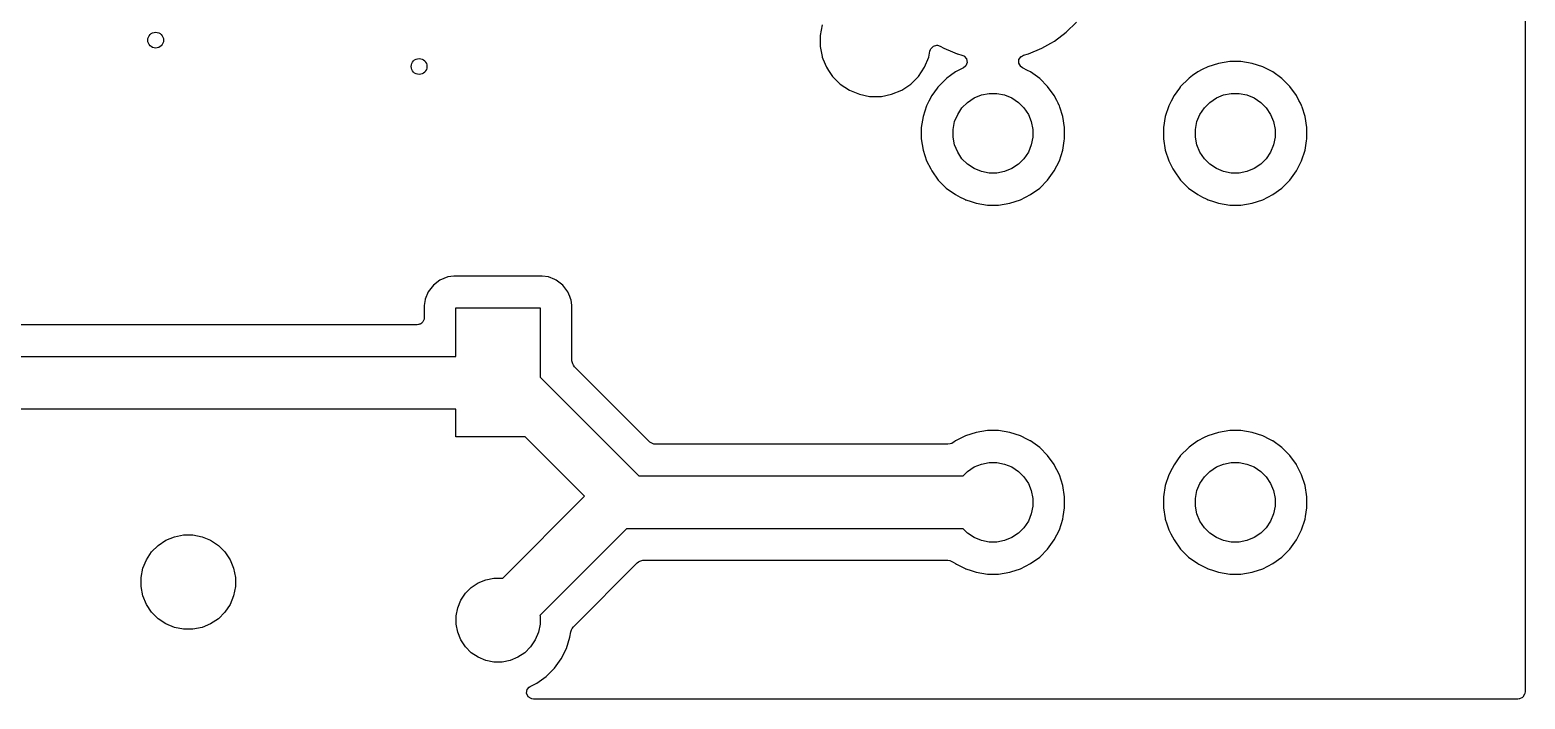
# Model space of a CAD drawing. Header units: inches. Extents: x 1.32 to 5.22, y -7.01 to -1.14.
# Drawn here: x 4.099 to 5.217, y -7.008 to -6.508 of the extents above; entities that cross this region are included whole.
import ezdxf

# ---------------------------------------------------------------- set-up
doc = ezdxf.new("R2010")
doc.units = ezdxf.units.IN
doc.header["$MEASUREMENT"] = 0
doc.layers.add('F.Cu', color=13, linetype='CONTINUOUS', true_color=0xc83434)

msp = doc.modelspace()

# ---------------------------------------------------------------- linework, layer by layer
at = {"layer": 'F.Cu', "linetype": 'CONTINUOUS'}
for p, q in [((5.2165, -5.802), (5.2165, -7.0023)), ((4.6912, -6.5043), (4.6896, -6.5123)), ((4.8734, -6.5098), (4.8811, -6.5022)), ((4.6896, -6.5123), (4.6896, -6.5123)), ((4.6896, -6.5123), (4.6896, -6.5205)), ((4.8648, -6.5164), (4.8734, -6.5098)), ((4.6896, -6.5205), (4.6896, -6.5205)), ((4.6896, -6.5205), (4.6896, -6.5205)), ((4.6896, -6.5205), (4.6911, -6.5279)), ((4.7708, -6.5285), (4.7716, -6.524)), ((4.7716, -6.524), (4.7721, -6.5227)), ((4.7721, -6.5227), (4.7724, -6.5222)), ((4.7724, -6.5222), (4.7743, -6.5202)), ((4.7743, -6.5202), (4.7769, -6.5196)), ((4.7769, -6.5196), (4.7772, -6.5196)), ((4.7772, -6.5196), (4.7794, -6.5203)), ((4.7794, -6.5203), (4.7821, -6.5218)), ((4.7821, -6.5218), (4.7821, -6.5218)), ((4.7821, -6.5218), (4.7821, -6.5218)), ((4.7821, -6.5218), (4.7885, -6.5245)), ((4.7885, -6.5245), (4.7885, -6.5245)), ((4.7885, -6.5245), (4.792, -6.5259)), ((4.792, -6.5259), (4.7921, -6.526)), ((4.7921, -6.526), (4.7921, -6.526)), ((4.7921, -6.526), (4.7922, -6.526)), ((4.7922, -6.526), (4.7923, -6.526)), ((4.7923, -6.526), (4.7956, -6.5269)), ((4.8417, -6.527), (4.8454, -6.526)), ((4.8454, -6.526), (4.8554, -6.5218)), ((4.8554, -6.5218), (4.8621, -6.518)), ((4.8621, -6.518), (4.8648, -6.5164)), ((4.8648, -6.5164), (4.8648, -6.5164)), ((4.8648, -6.5164), (4.8648, -6.5164)), ((4.6911, -6.5279), (4.6912, -6.5285)), ((4.6912, -6.5285), (4.6912, -6.5285)), ((4.6912, -6.5285), (4.6917, -6.5297)), ((4.6917, -6.5297), (4.6943, -6.536)), ((4.6943, -6.536), (4.6951, -6.5372)), ((4.6951, -6.5372), (4.6959, -6.5383)), ((4.7631, -6.5428), (4.7676, -6.536)), ((4.7676, -6.536), (4.7708, -6.5285)), ((4.7968, -6.5364), (4.7907, -6.5395)), ((4.7956, -6.5269), (4.7969, -6.5275)), ((4.7983, -6.5352), (4.7968, -6.5364)), ((4.7969, -6.5275), (4.7973, -6.5277)), ((4.7973, -6.5277), (4.7991, -6.5297)), ((4.7985, -6.535), (4.7983, -6.5352)), ((4.7996, -6.5324), (4.7985, -6.535)), ((4.7991, -6.5297), (4.7996, -6.5324)), ((4.8381, -6.533), (4.8382, -6.5303)), ((4.8395, -6.5354), (4.8381, -6.533)), ((4.8382, -6.5303), (4.8398, -6.528)), ((4.8398, -6.5357), (4.8395, -6.5354)), ((4.8398, -6.528), (4.84, -6.5279)), ((4.8409, -6.5365), (4.8398, -6.5357)), ((4.84, -6.5279), (4.8417, -6.527)), ((4.8445, -6.5383), (4.8409, -6.5365)), ((4.9752, -6.5377), (4.9718, -6.5395)), ((4.9793, -6.5357), (4.9752, -6.5377)), ((4.9873, -6.5331), (4.9793, -6.5357)), ((4.9957, -6.5317), (4.9873, -6.5331)), ((4.9873, -6.5331), (4.9873, -6.5331)), ((5.0041, -6.5317), (4.9957, -6.5317)), ((4.9957, -6.5317), (4.9957, -6.5317)), ((4.9957, -6.5317), (4.9957, -6.5317)), ((5.0124, -6.5331), (5.0041, -6.5317)), ((5.0041, -6.5317), (5.0041, -6.5317)), ((5.0041, -6.5317), (5.0041, -6.5317)), ((5.0204, -6.5357), (5.0124, -6.5331)), ((5.0124, -6.5331), (5.0124, -6.5331)), ((5.0124, -6.5331), (5.0124, -6.5331)), ((5.028, -6.5395), (5.0204, -6.5357)), ((4.6959, -6.5383), (4.6959, -6.5383)), ((4.6959, -6.5383), (4.6959, -6.5383)), ((4.6959, -6.5383), (4.6989, -6.5428)), ((4.6989, -6.5428), (4.7046, -6.5485)), ((4.7046, -6.5485), (4.7046, -6.5485)), ((4.7046, -6.5485), (4.7046, -6.5485)), ((4.7046, -6.5485), (4.7046, -6.5485)), ((4.7046, -6.5485), (4.7046, -6.5485)), ((4.7046, -6.5485), (4.7046, -6.5485)), ((4.7046, -6.5485), (4.7046, -6.5485)), ((4.7046, -6.5485), (4.7046, -6.5485)), ((4.7046, -6.5485), (4.7114, -6.5531)), ((4.7506, -6.5531), (4.7573, -6.5485)), ((4.7573, -6.5485), (4.7631, -6.5428)), ((4.7841, -6.5443), (4.7777, -6.5506)), ((4.7844, -6.5441), (4.7841, -6.5443)), ((4.7869, -6.5422), (4.7844, -6.5441)), ((4.7907, -6.5395), (4.7869, -6.5422)), ((4.7907, -6.5395), (4.7907, -6.5395)), ((4.7907, -6.5395), (4.7907, -6.5395)), ((4.7907, -6.5395), (4.7907, -6.5395)), ((4.7907, -6.5395), (4.7907, -6.5395)), ((4.8469, -6.5395), (4.8445, -6.5383)), ((4.8445, -6.5383), (4.8445, -6.5383)), ((4.8537, -6.5445), (4.8469, -6.5395)), ((4.8596, -6.5504), (4.8537, -6.5445)), ((4.9652, -6.5443), (4.9588, -6.5506)), ((4.9655, -6.5441), (4.9652, -6.5443)), ((4.968, -6.5422), (4.9655, -6.5441)), ((4.9718, -6.5395), (4.968, -6.5422)), ((4.9718, -6.5395), (4.9718, -6.5395)), ((5.0348, -6.5445), (5.028, -6.5395)), ((5.0407, -6.5504), (5.0348, -6.5445)), ((4.7114, -6.5531), (4.7189, -6.5562)), ((4.7189, -6.5562), (4.7264, -6.5577)), ((4.7264, -6.5577), (4.7268, -6.5577)), ((4.7268, -6.5577), (4.7269, -6.5578)), ((4.7269, -6.5578), (4.7269, -6.5578)), ((4.7269, -6.5578), (4.7351, -6.5578)), ((4.7351, -6.5578), (4.7352, -6.5578)), ((4.7352, -6.5578), (4.7355, -6.5577)), ((4.7355, -6.5577), (4.743, -6.5562)), ((4.743, -6.5562), (4.7506, -6.5531)), ((4.773, -6.5572), (4.7708, -6.5614)), ((4.777, -6.5516), (4.773, -6.5572)), ((4.7776, -6.5509), (4.777, -6.5516)), ((4.777, -6.5516), (4.777, -6.5516)), ((4.7777, -6.5506), (4.7776, -6.5509)), ((4.7998, -6.5622), (4.8047, -6.5589)), ((4.8047, -6.5589), (4.8101, -6.5567)), ((4.8101, -6.5567), (4.8158, -6.5555)), ((4.8158, -6.5555), (4.8217, -6.5555)), ((4.8217, -6.5555), (4.8275, -6.5567)), ((4.8275, -6.5567), (4.8329, -6.5589)), ((4.8329, -6.5589), (4.8378, -6.5622)), ((4.8646, -6.5572), (4.8596, -6.5504)), ((4.8664, -6.5608), (4.8646, -6.5572)), ((4.9541, -6.5572), (4.9519, -6.5614)), ((4.9581, -6.5516), (4.9541, -6.5572)), ((4.9587, -6.5509), (4.9581, -6.5516)), ((4.9581, -6.5516), (4.9581, -6.5516)), ((4.9588, -6.5506), (4.9587, -6.5509)), ((4.9809, -6.5622), (4.9858, -6.5589)), ((4.9858, -6.5589), (4.9912, -6.5567)), ((4.9912, -6.5567), (4.9969, -6.5555)), ((4.9969, -6.5555), (5.0028, -6.5555)), ((5.0028, -6.5555), (5.0086, -6.5567)), ((5.0086, -6.5567), (5.014, -6.5589)), ((5.014, -6.5589), (5.0189, -6.5622)), ((5.0457, -6.5572), (5.0407, -6.5504)), ((5.0475, -6.5608), (5.0457, -6.5572)), ((4.7691, -6.5647), (4.7665, -6.5728)), ((4.7708, -6.5614), (4.7691, -6.5647)), ((4.7691, -6.5647), (4.7691, -6.5647)), ((4.7691, -6.5647), (4.7691, -6.5647)), ((4.7901, -6.5766), (4.7924, -6.5712)), ((4.7924, -6.5712), (4.7956, -6.5663)), ((4.7956, -6.5663), (4.7998, -6.5622)), ((4.8378, -6.5622), (4.8419, -6.5663)), ((4.8419, -6.5663), (4.8452, -6.5712)), ((4.8452, -6.5712), (4.8474, -6.5766)), ((4.8675, -6.5629), (4.8664, -6.5608)), ((4.8683, -6.5645), (4.8675, -6.5629)), ((4.8683, -6.5646), (4.8683, -6.5645)), ((4.8684, -6.5647), (4.8683, -6.5646)), ((4.8684, -6.5648), (4.8684, -6.5647)), ((4.8685, -6.5649), (4.8684, -6.5648)), ((4.8687, -6.5657), (4.8685, -6.5649)), ((4.871, -6.5728), (4.8687, -6.5657)), ((4.9502, -6.5647), (4.9476, -6.5728)), ((4.9519, -6.5614), (4.9502, -6.5647)), ((4.9502, -6.5647), (4.9502, -6.5647)), ((4.9502, -6.5647), (4.9502, -6.5647)), ((4.9712, -6.5766), (4.9735, -6.5712)), ((4.9735, -6.5712), (4.9768, -6.5663)), ((4.9768, -6.5663), (4.9809, -6.5622)), ((5.0189, -6.5622), (5.023, -6.5663)), ((5.023, -6.5663), (5.0263, -6.5712)), ((5.0263, -6.5712), (5.0285, -6.5766)), ((5.0486, -6.5629), (5.0475, -6.5608)), ((5.0494, -6.5645), (5.0486, -6.5629)), ((5.0494, -6.5646), (5.0494, -6.5645)), ((5.0495, -6.5647), (5.0494, -6.5646)), ((5.0495, -6.5648), (5.0495, -6.5647)), ((5.0496, -6.5649), (5.0495, -6.5648)), ((5.0498, -6.5657), (5.0496, -6.5649)), ((5.0521, -6.5728), (5.0498, -6.5657)), ((4.7665, -6.5728), (4.7652, -6.5811)), ((4.7652, -6.5811), (4.7652, -6.5895)), ((4.789, -6.5824), (4.7901, -6.5766)), ((4.789, -6.5882), (4.789, -6.5824)), ((4.8474, -6.5766), (4.8486, -6.5824)), ((4.8486, -6.5824), (4.8486, -6.5882)), ((4.8723, -6.5811), (4.871, -6.5728)), ((4.8723, -6.5895), (4.8723, -6.5811)), ((4.8723, -6.5811), (4.8723, -6.5811)), ((4.9476, -6.5728), (4.9463, -6.5811)), ((4.9463, -6.5811), (4.9463, -6.5895)), ((4.9701, -6.5824), (4.9712, -6.5766)), ((4.9701, -6.5882), (4.9701, -6.5824)), ((5.0285, -6.5766), (5.0297, -6.5824)), ((5.0297, -6.5824), (5.0297, -6.5882)), ((5.0534, -6.5811), (5.0521, -6.5728)), ((5.0534, -6.5895), (5.0534, -6.5811)), ((4.7652, -6.5895), (4.7665, -6.5979)), ((4.7901, -6.594), (4.789, -6.5882)), ((4.8486, -6.5882), (4.8474, -6.594)), ((4.871, -6.5979), (4.8721, -6.5909)), ((4.8721, -6.5909), (4.8723, -6.5895)), ((4.9463, -6.5895), (4.9476, -6.5979)), ((4.9712, -6.594), (4.9701, -6.5882)), ((5.0297, -6.5882), (5.0285, -6.594)), ((5.0521, -6.5979), (5.0532, -6.5909)), ((5.0532, -6.5909), (5.0534, -6.5895)), ((4.7665, -6.5979), (4.7665, -6.5979)), ((4.7665, -6.5979), (4.7691, -6.6059)), ((4.7924, -6.5994), (4.7901, -6.594)), ((4.7956, -6.6043), (4.7924, -6.5994)), ((4.7998, -6.6084), (4.7956, -6.6043)), ((4.8419, -6.6043), (4.8378, -6.6084)), ((4.8452, -6.5994), (4.8419, -6.6043)), ((4.8474, -6.594), (4.8452, -6.5994)), ((4.8684, -6.6059), (4.871, -6.5979)), ((4.9476, -6.5979), (4.9476, -6.5979)), ((4.9476, -6.5979), (4.9502, -6.6059)), ((4.9735, -6.5994), (4.9712, -6.594)), ((4.9768, -6.6043), (4.9735, -6.5994)), ((4.9809, -6.6084), (4.9768, -6.6043)), ((5.023, -6.6043), (5.0189, -6.6084)), ((5.0263, -6.5994), (5.023, -6.6043)), ((5.0285, -6.594), (5.0263, -6.5994)), ((5.0495, -6.6059), (5.0521, -6.5979)), ((4.7691, -6.6059), (4.7722, -6.6119)), ((4.7722, -6.6119), (4.773, -6.6134)), ((4.773, -6.6134), (4.7779, -6.6202)), ((4.8047, -6.6117), (4.7998, -6.6084)), ((4.8101, -6.6139), (4.8047, -6.6117)), ((4.8158, -6.6151), (4.8101, -6.6139)), ((4.8217, -6.6151), (4.8158, -6.6151)), ((4.8275, -6.6139), (4.8217, -6.6151)), ((4.8329, -6.6117), (4.8275, -6.6139)), ((4.8378, -6.6084), (4.8329, -6.6117)), ((4.8596, -6.6202), (4.8646, -6.6134)), ((4.8646, -6.6134), (4.8684, -6.6059)), ((4.9502, -6.6059), (4.9533, -6.6119)), ((4.9533, -6.6119), (4.9541, -6.6134)), ((4.9541, -6.6134), (4.959, -6.6202)), ((4.9858, -6.6117), (4.9809, -6.6084)), ((4.9912, -6.6139), (4.9858, -6.6117)), ((4.9969, -6.6151), (4.9912, -6.6139)), ((5.0028, -6.6151), (4.9969, -6.6151)), ((5.0086, -6.6139), (5.0028, -6.6151)), ((5.014, -6.6117), (5.0086, -6.6139)), ((5.0189, -6.6084), (5.014, -6.6117)), ((5.0407, -6.6202), (5.0457, -6.6134)), ((5.0457, -6.6134), (5.0495, -6.6059)), ((4.7779, -6.6202), (4.7839, -6.6262)), ((4.7839, -6.6262), (4.7907, -6.6311)), ((4.8469, -6.6311), (4.8537, -6.6262)), ((4.8537, -6.6262), (4.8596, -6.6202)), ((4.959, -6.6202), (4.965, -6.6262)), ((4.965, -6.6262), (4.9718, -6.6311)), ((5.028, -6.6311), (5.0348, -6.6262)), ((5.0348, -6.6262), (5.0407, -6.6202)), ((4.7907, -6.6311), (4.7943, -6.6329)), ((4.7943, -6.6329), (4.797, -6.6343)), ((4.797, -6.6343), (4.798, -6.6348)), ((4.798, -6.6348), (4.798, -6.6349)), ((4.798, -6.6349), (4.7982, -6.6349)), ((4.7982, -6.6349), (4.7983, -6.635)), ((4.7983, -6.635), (4.7984, -6.635)), ((4.7984, -6.635), (4.8025, -6.6363)), ((4.8025, -6.6363), (4.8025, -6.6363)), ((4.8025, -6.6363), (4.8025, -6.6363)), ((4.8025, -6.6363), (4.8062, -6.6376)), ((4.8062, -6.6376), (4.8146, -6.6389)), ((4.823, -6.6389), (4.8313, -6.6376)), ((4.8313, -6.6376), (4.8393, -6.6349)), ((4.8393, -6.6349), (4.8469, -6.6311)), ((4.9718, -6.6311), (4.9754, -6.6329)), ((4.9754, -6.6329), (4.9781, -6.6343)), ((4.9781, -6.6343), (4.9791, -6.6348)), ((4.9791, -6.6348), (4.9791, -6.6349)), ((4.9791, -6.6349), (4.9793, -6.6349)), ((4.9793, -6.6349), (4.9794, -6.635)), ((4.9794, -6.635), (4.9795, -6.635)), ((4.9795, -6.635), (4.9836, -6.6363)), ((4.9836, -6.6363), (4.9836, -6.6363)), ((4.9836, -6.6363), (4.9836, -6.6363)), ((4.9836, -6.6363), (4.9873, -6.6376)), ((4.9873, -6.6376), (4.9957, -6.6389)), ((5.0041, -6.6389), (5.0124, -6.6376)), ((5.0124, -6.6376), (5.0204, -6.6349)), ((5.0204, -6.6349), (5.028, -6.6311)), ((4.8146, -6.6389), (4.8146, -6.6389)), ((4.8146, -6.6389), (4.823, -6.6389)), ((4.823, -6.6389), (4.823, -6.6389)), ((4.9957, -6.6389), (4.9957, -6.6389)), ((4.9957, -6.6389), (5.0041, -6.6389)), ((5.0041, -6.6389), (5.0041, -6.6389)), ((4.4112, -6.6925), (4.4054, -6.6949)), ((4.4158, -6.6919), (4.4112, -6.6925)), ((4.4112, -6.6925), (4.4112, -6.6925)), ((4.4112, -6.6925), (4.4112, -6.6925)), ((4.4819, -6.6919), (4.4158, -6.6919)), ((4.4158, -6.6919), (4.4158, -6.6919)), ((4.4865, -6.6925), (4.4819, -6.6919)), ((4.4819, -6.6919), (4.4819, -6.6919)), ((4.4819, -6.6919), (4.4819, -6.6919)), ((4.4819, -6.6919), (4.4819, -6.6919)), ((4.4819, -6.6919), (4.4819, -6.6919)), ((4.4866, -6.6926), (4.4865, -6.6925)), ((4.4865, -6.6925), (4.4865, -6.6925)), ((4.4913, -6.6945), (4.4866, -6.6926)), ((4.4922, -6.6949), (4.4913, -6.6945)), ((4.4913, -6.6945), (4.4913, -6.6945)), ((4.4913, -6.6945), (4.4913, -6.6945)), ((4.3967, -6.7036), (4.3944, -6.7092)), ((4.4005, -6.6987), (4.3967, -6.7036)), ((4.4054, -6.6949), (4.4005, -6.6987)), ((4.4972, -6.6987), (4.4922, -6.6949)), ((4.501, -6.7036), (4.4972, -6.6987)), ((4.5024, -6.7071), (4.501, -6.7036)), ((4.3943, -6.7094), (4.3937, -6.7139)), ((4.3937, -6.7139), (4.3937, -6.714)), ((4.3937, -6.714), (4.3937, -6.714)), ((4.3937, -6.714), (4.3937, -6.714)), ((4.3937, -6.714), (4.3937, -6.7143)), ((4.3937, -6.7143), (4.3937, -6.7227)), ((4.3944, -6.7092), (4.3943, -6.7093)), ((4.3943, -6.7093), (4.3943, -6.7094)), ((4.4173, -6.752), (4.4173, -6.7156)), ((4.4173, -6.7156), (4.4803, -6.7156)), ((4.4803, -6.7156), (4.4803, -6.7674)), ((4.5033, -6.7094), (4.5024, -6.7071)), ((4.5034, -6.7094), (4.5033, -6.7094)), ((4.5034, -6.7095), (4.5034, -6.7094)), ((4.5034, -6.7097), (4.5034, -6.7095)), ((4.5034, -6.7095), (4.5034, -6.7095)), ((4.504, -6.714), (4.5034, -6.7097)), ((4.504, -6.7552), (4.504, -6.714)), ((4.3901, -6.7279), (4.3896, -6.7282)), ((4.3905, -6.7279), (4.3901, -6.7279)), ((4.391, -6.7275), (4.3905, -6.7279)), ((4.3918, -6.7271), (4.391, -6.7275)), ((4.3922, -6.7265), (4.3918, -6.727)), ((4.3918, -6.727), (4.3918, -6.7271)), ((4.3926, -6.7261), (4.3922, -6.7265)), ((4.3928, -6.7255), (4.3926, -6.7261)), ((4.3933, -6.7247), (4.3928, -6.7255)), ((4.3935, -6.7241), (4.3933, -6.7247)), ((4.3937, -6.7227), (4.3935, -6.7241)), ((4.3883, -6.7283), (3.8789, -6.7283)), ((4.3893, -6.7282), (4.3883, -6.7283)), ((4.3896, -6.7282), (4.3893, -6.7282)), ((3.8664, -6.752), (4.3898, -6.752)), ((4.3898, -6.752), (4.4173, -6.752)), ((4.5046, -6.7575), (4.504, -6.7552)), ((4.5051, -6.7585), (4.5046, -6.7575)), ((4.5059, -6.7596), (4.5051, -6.7585)), ((4.5622, -6.8159), (4.5059, -6.7596)), ((4.4803, -6.7674), (4.5541, -6.8412)), ((4.3898, -6.7913), (3.8583, -6.7913)), ((4.4173, -6.7913), (4.3898, -6.7913)), ((4.4173, -6.812), (4.4173, -6.7913)), ((4.4692, -6.812), (4.4173, -6.812)), ((4.5135, -6.8563), (4.4692, -6.812)), ((4.5642, -6.8171), (4.5622, -6.8159)), ((4.5652, -6.8174), (4.5642, -6.8171)), ((4.5666, -6.8176), (4.5652, -6.8174)), ((4.7868, -6.8173), (4.7851, -6.8176)), ((4.7879, -6.8169), (4.7868, -6.8173)), ((4.7891, -6.8162), (4.7879, -6.8169)), ((4.7894, -6.8161), (4.7891, -6.8162)), ((4.7907, -6.8151), (4.7894, -6.8161)), ((4.7894, -6.8161), (4.7894, -6.8161)), ((4.7943, -6.8132), (4.7907, -6.8151)), ((4.7907, -6.8151), (4.7907, -6.8151)), ((4.7982, -6.8113), (4.7943, -6.8132)), ((4.8062, -6.8087), (4.7982, -6.8113)), ((4.8146, -6.8073), (4.8062, -6.8087)), ((4.8062, -6.8087), (4.8062, -6.8087)), ((4.823, -6.8073), (4.8146, -6.8073)), ((4.8146, -6.8073), (4.8146, -6.8073)), ((4.8146, -6.8073), (4.8146, -6.8073)), ((4.8313, -6.8087), (4.823, -6.8073)), ((4.823, -6.8073), (4.823, -6.8073)), ((4.823, -6.8073), (4.823, -6.8073)), ((4.8393, -6.8113), (4.8313, -6.8087)), ((4.8313, -6.8087), (4.8313, -6.8087)), ((4.8313, -6.8087), (4.8313, -6.8087)), ((4.8445, -6.8139), (4.8393, -6.8113)), ((4.8466, -6.815), (4.8445, -6.8139)), ((4.8469, -6.8151), (4.8466, -6.815)), ((4.8466, -6.815), (4.8466, -6.815)), ((4.8537, -6.82), (4.8469, -6.8151)), ((4.8469, -6.8151), (4.8469, -6.8151)), ((4.8469, -6.8151), (4.8469, -6.8151)), ((4.8469, -6.8151), (4.8469, -6.8151)), ((4.9718, -6.8151), (4.9684, -6.8176)), ((4.9767, -6.8126), (4.9718, -6.8151)), ((4.9793, -6.8113), (4.9767, -6.8126)), ((4.9873, -6.8087), (4.9793, -6.8113)), ((4.9957, -6.8073), (4.9873, -6.8087)), ((4.9873, -6.8087), (4.9873, -6.8087)), ((5.0041, -6.8073), (4.9957, -6.8073)), ((4.9957, -6.8073), (4.9957, -6.8073)), ((4.9957, -6.8073), (4.9957, -6.8073)), ((5.0124, -6.8087), (5.0041, -6.8073)), ((5.0041, -6.8073), (5.0041, -6.8073)), ((5.0041, -6.8073), (5.0041, -6.8073)), ((5.0204, -6.8113), (5.0124, -6.8087)), ((5.0124, -6.8087), (5.0124, -6.8087)), ((5.0124, -6.8087), (5.0124, -6.8087)), ((5.0256, -6.8139), (5.0204, -6.8113)), ((5.0277, -6.815), (5.0256, -6.8139)), ((5.028, -6.8151), (5.0277, -6.815)), ((5.0277, -6.815), (5.0277, -6.815)), ((5.0348, -6.82), (5.028, -6.8151)), ((5.028, -6.8151), (5.028, -6.8151)), ((5.028, -6.8151), (5.028, -6.8151)), ((5.028, -6.8151), (5.028, -6.8151)), ((4.7851, -6.8176), (4.5666, -6.8176)), ((4.8596, -6.826), (4.8537, -6.82)), ((4.8645, -6.8327), (4.8596, -6.826)), ((4.9578, -6.8277), (4.9541, -6.8328)), ((4.9587, -6.8265), (4.9578, -6.8277)), ((4.9578, -6.8277), (4.9578, -6.8277)), ((4.9588, -6.8262), (4.9587, -6.8265)), ((4.9652, -6.8199), (4.9588, -6.8262)), ((4.9655, -6.8197), (4.9652, -6.8199)), ((4.9684, -6.8176), (4.9655, -6.8197)), ((4.9684, -6.8176), (4.9684, -6.8176)), ((5.0407, -6.826), (5.0348, -6.82)), ((5.0456, -6.8327), (5.0407, -6.826)), ((4.7964, -6.8412), (4.7998, -6.8378)), ((4.7998, -6.8378), (4.8047, -6.8345)), ((4.8047, -6.8345), (4.8101, -6.8323)), ((4.8101, -6.8323), (4.8158, -6.8311)), ((4.8158, -6.8311), (4.8217, -6.8311)), ((4.8217, -6.8311), (4.8275, -6.8323)), ((4.8275, -6.8323), (4.8329, -6.8345)), ((4.8329, -6.8345), (4.8378, -6.8378)), ((4.8378, -6.8378), (4.8419, -6.8419)), ((4.8646, -6.8328), (4.8645, -6.8327)), ((4.8684, -6.8403), (4.8646, -6.8328)), ((4.9526, -6.8356), (4.9502, -6.8403)), ((4.9541, -6.8328), (4.9526, -6.8356)), ((4.9768, -6.8419), (4.9809, -6.8378)), ((4.9809, -6.8378), (4.9858, -6.8345)), ((4.9858, -6.8345), (4.9912, -6.8323)), ((4.9912, -6.8323), (4.9969, -6.8311)), ((4.9969, -6.8311), (5.0028, -6.8311)), ((5.0028, -6.8311), (5.0086, -6.8323)), ((5.0086, -6.8323), (5.014, -6.8345)), ((5.014, -6.8345), (5.0189, -6.8378)), ((5.0189, -6.8378), (5.023, -6.8419)), ((5.0457, -6.8328), (5.0456, -6.8327)), ((5.0495, -6.8403), (5.0457, -6.8328)), ((4.5541, -6.8412), (4.7964, -6.8412)), ((4.8419, -6.8419), (4.8452, -6.8468)), ((4.8452, -6.8468), (4.8474, -6.8522)), ((4.871, -6.8484), (4.8684, -6.8403)), ((4.8723, -6.8567), (4.871, -6.8484)), ((4.9476, -6.8484), (4.9463, -6.8567)), ((4.9502, -6.8403), (4.9476, -6.8484)), ((4.9502, -6.8403), (4.9502, -6.8403)), ((4.9502, -6.8403), (4.9502, -6.8403)), ((4.9712, -6.8522), (4.9735, -6.8468)), ((4.9735, -6.8468), (4.9768, -6.8419)), ((5.023, -6.8419), (5.0263, -6.8468)), ((5.0263, -6.8468), (5.0285, -6.8522)), ((5.0521, -6.8484), (5.0495, -6.8403)), ((5.0534, -6.8567), (5.0521, -6.8484)), ((4.4523, -6.9175), (4.5135, -6.8563)), ((4.8474, -6.8522), (4.8486, -6.858)), ((4.8486, -6.858), (4.8486, -6.8638)), ((4.8723, -6.8651), (4.8723, -6.8567)), ((4.8723, -6.8567), (4.8723, -6.8567)), ((4.9463, -6.8567), (4.9463, -6.8651)), ((4.9701, -6.858), (4.9712, -6.8522)), ((4.9701, -6.8638), (4.9701, -6.858)), ((5.0285, -6.8522), (5.0297, -6.858)), ((5.0297, -6.858), (5.0297, -6.8638)), ((5.0534, -6.8651), (5.0534, -6.8567)), ((4.8474, -6.8696), (4.8452, -6.875)), ((4.8486, -6.8638), (4.8474, -6.8696)), ((4.871, -6.8734), (4.8713, -6.8716)), ((4.8713, -6.8716), (4.8723, -6.8651)), ((4.9463, -6.8651), (4.9476, -6.8731)), ((4.9476, -6.8731), (4.9476, -6.8734)), ((4.9712, -6.8696), (4.9701, -6.8638)), ((4.9735, -6.875), (4.9712, -6.8696)), ((5.0285, -6.8696), (5.0263, -6.875)), ((5.0297, -6.8638), (5.0285, -6.8696)), ((5.0521, -6.8734), (5.0524, -6.8716)), ((5.0524, -6.8716), (5.0534, -6.8651)), ((4.5449, -6.8806), (4.4801, -6.9454)), ((4.5459, -6.8806), (4.5449, -6.8806)), ((4.7964, -6.8806), (4.5459, -6.8806)), ((4.7998, -6.884), (4.7964, -6.8806)), ((4.8047, -6.8873), (4.7998, -6.884)), ((4.8378, -6.884), (4.8329, -6.8873)), ((4.8419, -6.8799), (4.8378, -6.884)), ((4.8452, -6.875), (4.8419, -6.8799)), ((4.8646, -6.889), (4.8684, -6.8815)), ((4.8684, -6.8815), (4.871, -6.8734)), ((4.9476, -6.8734), (4.9488, -6.8771)), ((4.9488, -6.8771), (4.9502, -6.8815)), ((4.9502, -6.8815), (4.9502, -6.8815)), ((4.9502, -6.8815), (4.9517, -6.8844)), ((4.9517, -6.8844), (4.9517, -6.8844)), ((4.9517, -6.8844), (4.9517, -6.8844)), ((4.9517, -6.8844), (4.9541, -6.889)), ((4.9768, -6.8799), (4.9735, -6.875)), ((4.9809, -6.884), (4.9768, -6.8799)), ((4.9858, -6.8873), (4.9809, -6.884)), ((5.0189, -6.884), (5.014, -6.8873)), ((5.023, -6.8799), (5.0189, -6.884)), ((5.0263, -6.875), (5.023, -6.8799)), ((5.0457, -6.889), (5.0495, -6.8815)), ((5.0495, -6.8815), (5.0521, -6.8734)), ((4.1899, -6.898), (4.1948, -6.8931)), ((4.1948, -6.8931), (4.2006, -6.8892)), ((4.2006, -6.8892), (4.207, -6.8866)), ((4.207, -6.8866), (4.2138, -6.8852)), ((4.2138, -6.8852), (4.2208, -6.8852)), ((4.2208, -6.8852), (4.2276, -6.8866)), ((4.2276, -6.8866), (4.234, -6.8892)), ((4.234, -6.8892), (4.2398, -6.8931)), ((4.2398, -6.8931), (4.2447, -6.898)), ((4.8101, -6.8895), (4.8047, -6.8873)), ((4.8158, -6.8907), (4.8101, -6.8895)), ((4.8217, -6.8907), (4.8158, -6.8907)), ((4.8275, -6.8895), (4.8217, -6.8907)), ((4.8329, -6.8873), (4.8275, -6.8895)), ((4.8596, -6.8958), (4.8646, -6.889)), ((4.9541, -6.889), (4.959, -6.8958)), ((4.9912, -6.8895), (4.9858, -6.8873)), ((4.9969, -6.8907), (4.9912, -6.8895)), ((5.0028, -6.8907), (4.9969, -6.8907)), ((5.0086, -6.8895), (5.0028, -6.8907)), ((5.014, -6.8873), (5.0086, -6.8895)), ((5.0407, -6.8958), (5.0457, -6.889)), ((4.1834, -6.9102), (4.1861, -6.9038)), ((4.1861, -6.9038), (4.1899, -6.898)), ((4.2447, -6.898), (4.2486, -6.9038)), ((4.2486, -6.9038), (4.2512, -6.9102)), ((4.5052, -6.9538), (4.5528, -6.9062)), ((4.5528, -6.9062), (4.5539, -6.9053)), ((4.5539, -6.9053), (4.5548, -6.9048)), ((4.5548, -6.9048), (4.5571, -6.9042)), ((4.5571, -6.9042), (4.785, -6.9042)), ((4.785, -6.9042), (4.7864, -6.9044)), ((4.7864, -6.9044), (4.7876, -6.9048)), ((4.7876, -6.9048), (4.789, -6.9055)), ((4.789, -6.9055), (4.7907, -6.9067)), ((4.7907, -6.9067), (4.7916, -6.9072)), ((4.8393, -6.9105), (4.8469, -6.9067)), ((4.8469, -6.9067), (4.8537, -6.9018)), ((4.8537, -6.9018), (4.8596, -6.8958)), ((4.959, -6.8958), (4.965, -6.9018)), ((4.965, -6.9018), (4.9718, -6.9067)), ((4.9718, -6.9067), (4.9727, -6.9072)), ((5.0204, -6.9105), (5.028, -6.9067)), ((5.028, -6.9067), (5.0348, -6.9018)), ((5.0348, -6.9018), (5.0407, -6.8958)), ((4.1821, -6.917), (4.1834, -6.9102)), ((4.1821, -6.9239), (4.1821, -6.917)), ((4.2512, -6.9102), (4.2526, -6.917)), ((4.2526, -6.917), (4.2526, -6.9239)), ((4.4397, -6.9187), (4.4457, -6.9175)), ((4.4457, -6.9175), (4.4519, -6.9175)), ((4.4519, -6.9175), (4.4523, -6.9175)), ((4.7916, -6.9072), (4.7965, -6.9097)), ((4.7965, -6.9097), (4.798, -6.9104)), ((4.798, -6.9104), (4.798, -6.9104)), ((4.798, -6.9104), (4.7982, -6.9105)), ((4.7982, -6.9105), (4.7983, -6.9106)), ((4.7983, -6.9106), (4.7984, -6.9106)), ((4.7984, -6.9106), (4.8025, -6.9119)), ((4.8025, -6.9119), (4.8025, -6.9119)), ((4.8025, -6.9119), (4.8025, -6.9119)), ((4.8025, -6.9119), (4.8062, -6.9131)), ((4.8062, -6.9131), (4.8146, -6.9145)), ((4.8146, -6.9145), (4.8146, -6.9145)), ((4.8146, -6.9145), (4.823, -6.9145)), ((4.823, -6.9145), (4.8313, -6.9131)), ((4.823, -6.9145), (4.823, -6.9145)), ((4.8313, -6.9131), (4.8321, -6.9129)), ((4.8321, -6.9129), (4.8393, -6.9105)), ((4.9727, -6.9072), (4.9776, -6.9097)), ((4.9776, -6.9097), (4.9791, -6.9104)), ((4.9791, -6.9104), (4.9791, -6.9104)), ((4.9791, -6.9104), (4.9793, -6.9105)), ((4.9793, -6.9105), (4.9794, -6.9106)), ((4.9794, -6.9106), (4.9795, -6.9106)), ((4.9795, -6.9106), (4.9836, -6.9119)), ((4.9836, -6.9119), (4.9836, -6.9119)), ((4.9836, -6.9119), (4.9836, -6.9119)), ((4.9836, -6.9119), (4.9873, -6.9131)), ((4.9873, -6.9131), (4.9957, -6.9145)), ((4.9957, -6.9145), (4.9957, -6.9145)), ((4.9957, -6.9145), (5.0041, -6.9145)), ((5.0041, -6.9145), (5.0124, -6.9131)), ((5.0041, -6.9145), (5.0041, -6.9145)), ((5.0124, -6.9131), (5.0132, -6.9129)), ((5.0132, -6.9129), (5.0204, -6.9105)), ((4.1834, -6.9308), (4.1821, -6.9239)), ((4.2526, -6.9239), (4.2512, -6.9308)), ((4.421, -6.934), (4.4245, -6.9288)), ((4.4245, -6.9288), (4.4288, -6.9245)), ((4.4288, -6.9245), (4.434, -6.921)), ((4.434, -6.921), (4.4397, -6.9187)), ((4.1861, -6.9372), (4.1834, -6.9308)), ((4.1899, -6.943), (4.1861, -6.9372)), ((4.2486, -6.9372), (4.2447, -6.943)), ((4.2512, -6.9308), (4.2486, -6.9372)), ((4.4175, -6.9457), (4.4187, -6.9397)), ((4.4187, -6.9397), (4.421, -6.934)), ((4.1948, -6.9479), (4.1899, -6.943)), ((4.2006, -6.9517), (4.1948, -6.9479)), ((4.2398, -6.9479), (4.234, -6.9517)), ((4.2447, -6.943), (4.2398, -6.9479)), ((4.4175, -6.9519), (4.4175, -6.9457)), ((4.4801, -6.9454), (4.4802, -6.9457)), ((4.4802, -6.9457), (4.4802, -6.9519)), ((4.207, -6.9544), (4.2006, -6.9517)), ((4.2138, -6.9557), (4.207, -6.9544)), ((4.2208, -6.9557), (4.2138, -6.9557)), ((4.2276, -6.9544), (4.2208, -6.9557)), ((4.234, -6.9517), (4.2276, -6.9544)), ((4.4187, -6.958), (4.4175, -6.9519)), ((4.421, -6.9637), (4.4187, -6.958)), ((4.479, -6.958), (4.4766, -6.9637)), ((4.4802, -6.9519), (4.479, -6.958)), ((4.4999, -6.97), (4.5026, -6.9617)), ((4.5026, -6.9617), (4.5033, -6.9576)), ((4.5033, -6.9576), (4.5037, -6.9562)), ((4.5037, -6.9562), (4.5042, -6.9551)), ((4.5042, -6.9551), (4.5052, -6.9538)), ((4.4245, -6.9688), (4.421, -6.9637)), ((4.4288, -6.9732), (4.4245, -6.9688)), ((4.434, -6.9766), (4.4288, -6.9732)), ((4.4688, -6.9732), (4.4637, -6.9766)), ((4.4732, -6.9688), (4.4688, -6.9732)), ((4.4766, -6.9637), (4.4732, -6.9688)), ((4.496, -6.9777), (4.4999, -6.97)), ((4.4397, -6.979), (4.434, -6.9766)), ((4.4457, -6.9802), (4.4397, -6.979)), ((4.4519, -6.9802), (4.4457, -6.9802)), ((4.458, -6.979), (4.4519, -6.9802)), ((4.4637, -6.9766), (4.458, -6.979)), ((4.4847, -6.9909), (4.4909, -6.9847)), ((4.4909, -6.9847), (4.496, -6.9777)), ((4.4729, -6.9984), (4.4777, -6.996)), ((4.4777, -6.996), (4.4847, -6.9909)), ((4.4702, -7.0035), (4.4706, -7.0008)), ((4.4713, -7.0061), (4.4702, -7.0035)), ((4.4706, -7.0008), (4.472, -6.999)), ((4.4737, -7.0075), (4.4713, -7.0061)), ((4.472, -6.999), (4.4722, -6.9989)), ((4.4722, -6.9989), (4.4729, -6.9984)), ((5.2146, -7.0066), (5.2124, -7.0077)), ((5.2147, -7.0065), (5.2146, -7.0066)), ((5.2161, -7.0042), (5.2147, -7.0065)), ((5.2163, -7.0036), (5.2161, -7.0042)), ((5.2165, -7.0023), (5.2163, -7.0036)), ((4.4741, -7.0077), (4.4737, -7.0075)), ((4.4754, -7.0079), (4.4741, -7.0077)), ((5.2111, -7.0079), (4.4754, -7.0079)), ((5.2121, -7.0077), (5.2111, -7.0079)), ((5.2124, -7.0077), (5.2121, -7.0077))]:
    msp.add_line(p, q, dxfattribs=at)
at = {"layer": 'F.Cu'}
for centre in [(4.1929, -6.5157), (4.3898, -6.5354)]:
    msp.add_circle(centre, 0.00591, dxfattribs=at)

doc.saveas('drawing.dxf')
